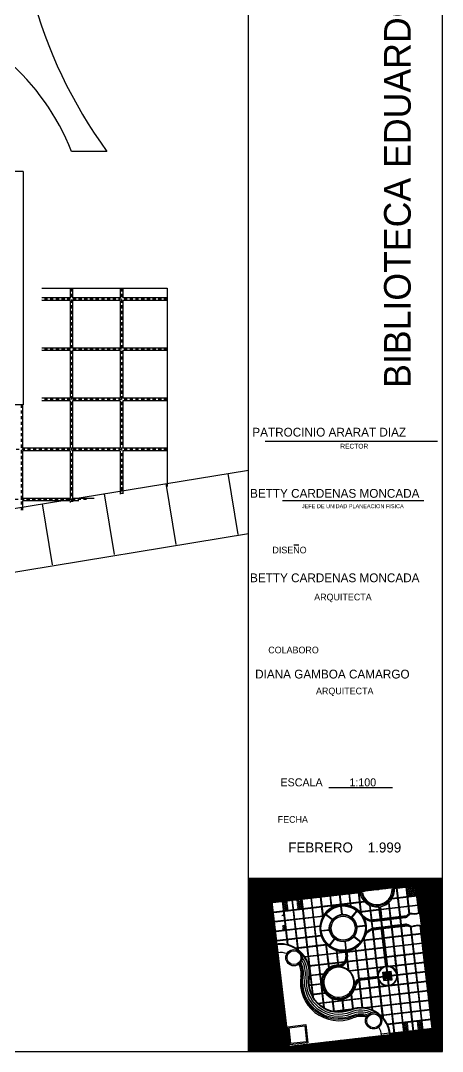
# Model space of a CAD drawing. Extents: x 223.6 to 320.1, y 119.4 to 181.7.
# Drawn here: x 303.28 to 320.12, y 119.35 to 160.48 of the extents above; entities that cross this region are included whole.
import ezdxf

# ---------------------------------------------------------------- set-up
doc = ezdxf.new("R2010")
doc.units = 0
doc.linetypes.add('DASHDOT', pattern=[25.4, 12.7, -6.35, 0, -6.35])
doc.linetypes.add('HIDDEN', pattern=[9.525, 6.35, -3.175])
doc.layers.get('0').update_dxf_attribs({"linetype": 'CONTINUOUS'})
doc.layers.get('DEFPOINTS').update_dxf_attribs({"linetype": 'CONTINUOUS'})
for name, color, linetype in [('EJES1', 2, 'DASHDOT'), ('EXTERIORES', 82, 'CONTINUOUS'), ('LETRA', 21, 'CONTINUOUS'), ('MUROS', 5, 'CONTINUOUS'), ('PISO', 1, 'CONTINUOUS'), ('PROYECCIONES', 253, 'HIDDEN'), ('ROTULO', 12, 'CONTINUOUS'), ('TEXTOS', 2, 'CONTINUOUS')]:
    doc.layers.add(name, color=color, linetype=linetype)
doc.styles.add('STYLE1', font='hand1.shx')

# ---------------------------------------------------------------- blocks, each defined once
blk = doc.blocks.new('LOGOUFPS')
for p, q in [((0, 0), (0, 1.7)), ((0, 0), (1.7, 0)), ((0.15, 0.75), (0.15, 0.15)), ((0.75, 0.75), (0.15, 0.75)), ((0.15, 0.15), (0.3, 0.15)), ((0.3, 0.6), (0.6, 0.6)), ((0.3, 0.46), (0.3, 0.6)), ((0.6, 0.46), (0.3, 0.46)), ((0.3, 0.15), (0.3, 0.31)), ((0.3, 0.31), (0.75, 0.31)), ((0.35, 0.26), (0.8, 0.26)), ((0.35, 0.1), (0.35, 0.26)), ((0.6, 0.46), (0.6, 0.6)), ((0.75, 0.31), (0.75, 0.75)), ((1.35, 0.33), (0.9, 0.33)), ((0.95, 0.75), (0.95, 0.4)), ((1.55, 0.75), (0.95, 0.75)), ((0.95, 0.28), (0.95, 0.15)), ((1.4, 0.28), (0.95, 0.28)), ((0.95, 0.15), (1.55, 0.15)), ((1.1, 0.5), (1.1, 0.62)), ((1.1, 0.62), (1.55, 0.62)), ((1.15, 0.55), (1.15, 0.57)), ((1.15, 0.57), (1.6, 0.57)), ((1.55, 0.62), (1.55, 0.75)), ((1.7, 0), (1.7, 1.7))]:
    blk.add_line(p, q)
for points in [[(0, 1.7), (1.7, 1.7)], [(0.8, 0.26), (0.8, 0.8), (0.1, 0.8), (0.1, 0.1), (0.35, 0.1)], [(1.6, 0.57), (1.6, 0.8), (0.9, 0.8), (0.9, 0.35)], [(0.9, 0.33), (0.9, 0.1), (1.6, 0.1), (1.6, 0.55)], [(0.9, 0.35), (1.35, 0.35)], [(0.95, 0.4), (1.4, 0.4)], [(1.1, 0.5), (1.55, 0.5)], [(1.15, 0.55), (1.6, 0.55)], [(1.35, 0.35), (1.35, 0.33)], [(1.4, 0.4), (1.4, 0.28)], [(1.55, 0.5), (1.55, 0.15)]]:
    blk.add_lwpolyline(points)
for points in [[(0.35, 1.6), (0.1, 1.6), (0.1, 0.9), (0.8, 0.9), (0.8, 1.6), (0.55, 1.6), (0.55, 1.15), (0.35, 1.15)], [(0.3, 1.55), (0.15, 1.55), (0.15, 0.95), (0.75, 0.95), (0.75, 1.55), (0.6, 1.55), (0.6, 1.1), (0.3, 1.1)], [(1.15, 1.06), (1.6, 1.06), (1.6, 1.31), (1.15, 1.31), (1.15, 1.35), (1.6, 1.35), (1.6, 1.6), (0.9, 1.6), (0.9, 0.9), (1.15, 0.9)], [(1.1, 1.11), (1.55, 1.11), (1.55, 1.26), (1.1, 1.26), (1.1, 1.4), (1.55, 1.4), (1.55, 1.55), (0.95, 1.55), (0.95, 0.95), (1.1, 0.95)]]:
    blk.add_lwpolyline(points, close=True)
blk = doc.blocks.new('CUADRADO')
at = {"layer": 'EXTERIORES', "ltscale": 0.02}
for p, q in [((0, 1.9), (0, 0)), ((1.9, 1.9), (0, 1.9)), ((1.9, 1.9), (1.9, 0)), ((1.9, 0), (0, 0))]:
    blk.add_line(p, q, dxfattribs=at)
blk = doc.blocks.new('A$C3D474BFC')
at = {"layer": 'ROTULO', "linetype": 'CONTINUOUS', "ltscale": 0.5}
h = blk.add_hatch(dxfattribs=at)
h.set_pattern_fill('NET,_O', color=6, scale=0.266057)
h.set_pattern_definition([(0, (100.55017, 73.071182), (0, 0.03325714), []), (90, (100.55017, 73.071182), (-0.03325714, 2e-18), [])])
h.paths.add_polyline_path([(88.76, 0), (96.5, 0), (96.5, 6.902), (88.76, 6.902)])
h.paths.add_polyline_path([(89.699, 5.972), (95.463, 6.64), (95.592, 5.527), (95.65, 5.03), (96.131, 0.876), (90.368, 0.208)], flags=16)
h.paths.add_polyline_path([(90.326, 0.984), (91.049, 1.068), (91.133, 0.345), (90.41, 0.261)], flags=0)
h.paths.add_polyline_path([(90.379, 0.942), (91.007, 1.015), (91.08, 0.387), (90.452, 0.314)], flags=0)
h.paths.add_polyline_path([(95.848, 4.505, 0.064699), (95.855, 4.448)], flags=16)
h.paths.add_polyline_path([(90.299, 3.739, -1), (90.854, 3.739, -1)], flags=0)
h.paths.add_polyline_path([(92.621, 3.989), (92.616, 4.036, -0.339976), (91.706, 4.618), (91.657, 4.612, 0.343754)], flags=0)
h.paths.add_polyline_path([(91.111, 4.164), (90.708, 4.118), (90.661, 4.521), (90.281, 4.477), (90.149, 5.615), (93.185, 5.967), (93.232, 5.564), (93.635, 5.611), (93.677, 5.255), (93.653, 5.252), (93.611, 5.608), (93.232, 5.564), (93.188, 5.943), (91.694, 5.77), (91.738, 5.391), (91.358, 5.347), (91.488, 4.232), (91.867, 4.276), (91.911, 3.897), (92.291, 3.941), (92.335, 3.561), (92.598, 3.592, -0.249793), (92.347, 3.451, 0.257507), (91.769, 3.111, 0.9058), (92.882, 2.292, 0.132861), (93.046, 2.615, -0.323265), (93.31, 2.857), (93.924, 2.928, 1.816956), (94.401, 3.392), (94.634, 3.419), (94.456, 4.961), (94.859, 5.008), (94.906, 4.604), (95.285, 4.648), (95.722, 0.877), (94.56, 0.742), (94.475, 1.478), (94.119, 1.436), (94.072, 1.84), (93.29, 1.749), (93.248, 2.105), (92.893, 2.063), (92.934, 1.708), (92.555, 1.664), (92.557, 1.64), (92.154, 1.593), (92.11, 1.973), (91.731, 1.929), (91.687, 2.308), (91.331, 2.267)], flags=0)
h.paths.add_polyline_path([(93.269, 2.131), (93.226, 2.511), (93.581, 2.552), (93.584, 2.528), (94.722, 2.66), (94.72, 2.684), (94.743, 2.687), (94.482, 4.94), (94.838, 4.981), (94.923, 4.246), (95.303, 4.29), (95.657, 1.23), (94.543, 1.101), (94.408, 2.263)], flags=0)
h.paths.add_polyline_path([(91.934, 3.491), (91.89, 3.87), (92.27, 3.914), (92.314, 3.535)], flags=0)
h.paths.add_polyline_path([(92.348, 3.427, -611.785328), (92.35, 3.427, -1243.150599)], flags=0)
h.paths.add_polyline_path([(92.349, 3.403, -645.222307), (92.351, 3.403, -1178.727492)], flags=0)
h.paths.add_polyline_path([(94.123, 3.156), (94.456, 3.195), (94.496, 2.862), (94.162, 2.823)], flags=0)
h.paths.add_polyline_path([(92.351, 3.379, -0.471773), (92.98, 2.652, -0.238912), (93.157, 2.891), (93.072, 3.623), (92.672, 3.576, -0.267141)], flags=0)
h.paths.add_polyline_path([(92.801, 2.345, 1.020204), (92.832, 2.381), (92.832, 2.381), (92.832, 2.381, 0.980196), (92.801, 2.345), (92.801, 2.345)], flags=0)
h.paths.add_polyline_path([(90.643, 4.879), (90.264, 4.835), (90.217, 5.239), (90.597, 5.283)], flags=0)
h.paths.add_polyline_path([(89.903, 4.842), (89.896, 4.901), (89.955, 4.908), (89.962, 4.848)], flags=0)
h.paths.add_polyline_path([(89.986, 4.851), (89.979, 4.91), (90.038, 4.917), (90.045, 4.858)], flags=0)
h.paths.add_polyline_path([(90.069, 4.861), (90.062, 4.92), (90.121, 4.927), (90.128, 4.868)], flags=0)
h.paths.add_polyline_path([(90.152, 4.87), (90.145, 4.93), (90.204, 4.936), (90.211, 4.877)], flags=0)
h.paths.add_polyline_path([(89.893, 4.925), (89.886, 4.984), (89.945, 4.991), (89.952, 4.931)], flags=0)
h.paths.add_polyline_path([(89.976, 4.934), (89.969, 4.993), (90.028, 5), (90.035, 4.941)], flags=0)
h.paths.add_polyline_path([(90.059, 4.944), (90.052, 5.003), (90.111, 5.01), (90.118, 4.951)], flags=0)
h.paths.add_polyline_path([(90.142, 4.953), (90.135, 5.013), (90.194, 5.019), (90.201, 4.96)], flags=0)
h.paths.add_polyline_path([(91.988, 4.919, -1), (93.09, 4.919, -1)], flags=0)
h.paths.add_polyline_path([(89.839, 5.387), (89.833, 5.446), (89.892, 5.453), (89.899, 5.394)], flags=0)
h.paths.add_polyline_path([(89.922, 5.397), (89.916, 5.456), (89.975, 5.463), (89.982, 5.404)], flags=0)
h.paths.add_polyline_path([(90.005, 5.406), (89.999, 5.465), (90.058, 5.472), (90.065, 5.413)], flags=0)
h.paths.add_polyline_path([(90.088, 5.416), (90.082, 5.475), (90.141, 5.482), (90.148, 5.423)], flags=0)
h.paths.add_polyline_path([(93.14, 3.246), (93.05, 4.029), (93.405, 4.07), (93.361, 4.449), (93.741, 4.493), (93.699, 4.849), (93.723, 4.852), (93.899, 3.334), (94.132, 3.361, 0.314925), (93.918, 2.963), (93.914, 2.999), (93.534, 2.955), (93.496, 3.287)], flags=0)
h.paths.add_polyline_path([(89.83, 5.47), (89.823, 5.529), (89.882, 5.536), (89.889, 5.477)], flags=0)
h.paths.add_polyline_path([(89.913, 5.48), (89.906, 5.539), (89.965, 5.546), (89.972, 5.487)], flags=0)
h.paths.add_polyline_path([(89.996, 5.489), (89.989, 5.548), (90.048, 5.555), (90.055, 5.496)], flags=0)
h.paths.add_polyline_path([(90.079, 5.499), (90.072, 5.558), (90.131, 5.565), (90.138, 5.506)], flags=0)
h.paths.add_polyline_path([(92.012, 4.919, -1), (93.066, 4.919, -1)], flags=0)
h.paths.add_polyline_path([(90.194, 5.645), (90.187, 5.704), (90.247, 5.711), (90.253, 5.652)], flags=0)
h.paths.add_polyline_path([(92.06, 4.919, -1), (93.018, 4.919, -1)], flags=0)
h.paths.add_polyline_path([(90.277, 5.654), (90.27, 5.713), (90.33, 5.72), (90.336, 5.661)], flags=0)
h.paths.add_polyline_path([(90.185, 5.728), (90.178, 5.787), (90.237, 5.794), (90.244, 5.734)], flags=0)
h.paths.add_polyline_path([(90.268, 5.737), (90.261, 5.796), (90.32, 5.803), (90.327, 5.744)], flags=0)
h.paths.add_polyline_path([(90.175, 5.811), (90.168, 5.87), (90.227, 5.877), (90.234, 5.817)], flags=0)
h.paths.add_polyline_path([(90.258, 5.82), (90.251, 5.879), (90.31, 5.886), (90.317, 5.827)], flags=0)
h.paths.add_polyline_path([(90.74, 5.708), (90.733, 5.767), (90.792, 5.774), (90.799, 5.715)], flags=0)
h.paths.add_polyline_path([(90.823, 5.718), (90.816, 5.777), (90.875, 5.784), (90.882, 5.724)], flags=0)
h.paths.add_polyline_path([(90.165, 5.894), (90.159, 5.953), (90.218, 5.96), (90.225, 5.9)], flags=0)
h.paths.add_polyline_path([(90.248, 5.903), (90.241, 5.962), (90.301, 5.969), (90.308, 5.91)], flags=0)
h.paths.add_polyline_path([(90.73, 5.791), (90.723, 5.85), (90.782, 5.857), (90.789, 5.798)], flags=0)
h.paths.add_polyline_path([(90.813, 5.8), (90.806, 5.86), (90.865, 5.867), (90.872, 5.807)], flags=0)
h.paths.add_polyline_path([(94.035, 1.22, -1), (93.479, 1.22, -1)], flags=0)
h.paths.add_polyline_path([(90.72, 5.874), (90.714, 5.933), (90.773, 5.94), (90.78, 5.881)], flags=0)
h.paths.add_polyline_path([(90.803, 5.884), (90.797, 5.943), (90.856, 5.95), (90.863, 5.89)], flags=0)
h.paths.add_polyline_path([(94.162, 2.823), (94.123, 3.156), (94.456, 3.195), (94.496, 2.862)], flags=0)
h.paths.add_polyline_path([(94.18, 2.845), (94.164, 2.982), (94.145, 3.138), (94.194, 3.144), (94.282, 3.155), (94.439, 3.173), (94.452, 3.067), (94.463, 2.972), (94.474, 2.879), (94.278, 2.856), (94.277, 2.866), (94.228, 2.86), (94.229, 2.85)], flags=0)
h.paths.add_polyline_path([(93.458, 4.753, 0.149637), (93.393, 5.296, 0.115122), (93.66, 5.186), (93.692, 4.913, 0.121876)], flags=0)
h.paths.add_polyline_path([(93.715, 4.921), (93.685, 5.183, 0.041174), (93.789, 5.178), (94.042, 5.209), (94.07, 4.971), (93.756, 4.933, 0.018196)], flags=0)
h.paths.add_polyline_path([(94.094, 4.974), (94.066, 5.212), (94.422, 5.255), (94.449, 5.017)], flags=0)
h.paths.add_polyline_path([(94.949, 1.124), (95.008, 1.131), (95.015, 1.072), (94.956, 1.065)], flags=0)
h.paths.add_polyline_path([(94.958, 1.041), (95.018, 1.048), (95.024, 0.989), (94.965, 0.982)], flags=0)
h.paths.add_polyline_path([(94.968, 0.958), (95.027, 0.965), (95.034, 0.906), (94.975, 0.899)], flags=0)
h.paths.add_polyline_path([(94.978, 0.875), (95.037, 0.882), (95.044, 0.823), (94.984, 0.816)], flags=0)
h.paths.add_polyline_path([(95.032, 1.133), (95.091, 1.14), (95.098, 1.081), (95.039, 1.074)], flags=0)
h.paths.add_polyline_path([(94.036, 5.681), (94.747, 5.764), (94.661, 6.511), (95.431, 6.6), (95.555, 5.533, -0.183082), (95.291, 5.498, 0.230873), (95.075, 5.418, -0.206953), (94.985, 5.371), (94.084, 5.262)], flags=0)
h.paths.add_polyline_path([(95.041, 1.05), (95.101, 1.057), (95.107, 0.998), (95.048, 0.991)], flags=0)
h.paths.add_polyline_path([(94.815, 5.387), (94.684, 6.514), (95.431, 6.6), (95.477, 6.209), (94.73, 6.122), (94.818, 5.363), (94.414, 5.316), (94.412, 5.34)], flags=0)
h.paths.add_polyline_path([(95.051, 0.967), (95.11, 0.974), (95.117, 0.915), (95.058, 0.908)], flags=0)
h.paths.add_polyline_path([(95.061, 0.884), (95.12, 0.891), (95.127, 0.832), (95.067, 0.825)], flags=0)
h.paths.add_polyline_path([(94.473, 5.02), (94.445, 5.258), (94.801, 5.3), (94.828, 5.063)], flags=0)
h.paths.add_polyline_path([(95.494, 1.187), (95.553, 1.194), (95.56, 1.135), (95.501, 1.128)], flags=0)
h.paths.add_polyline_path([(95.504, 1.104), (95.563, 1.111), (95.57, 1.052), (95.511, 1.045)], flags=0)
h.paths.add_polyline_path([(95.513, 1.021), (95.573, 1.028), (95.58, 0.969), (95.52, 0.962)], flags=0)
h.paths.add_polyline_path([(95.523, 0.938), (95.582, 0.945), (95.589, 0.886), (95.53, 0.879)], flags=0)
h.paths.add_polyline_path([(95.577, 1.197), (95.636, 1.204), (95.643, 1.144), (95.584, 1.137)], flags=0)
h.paths.add_polyline_path([(95.587, 1.114), (95.646, 1.121), (95.653, 1.061), (95.594, 1.055)], flags=0)
h.paths.add_polyline_path([(95.168, 5.043, 100.754073), (95.161, 5.047, -0.006114)], flags=0)
h.paths.add_polyline_path([(95.596, 1.031), (95.656, 1.038), (95.662, 0.978), (95.603, 0.972)], flags=0)
h.paths.add_polyline_path([(95.606, 0.948), (95.665, 0.955), (95.672, 0.895), (95.613, 0.889)], flags=0)
h.paths.add_polyline_path([(95.083, 6.187), (95.041, 6.543), (95.065, 6.546), (95.106, 6.19)], flags=0)
h.paths.add_polyline_path([(95.128, 6.217), (95.121, 6.276), (95.18, 6.283), (95.187, 6.223)], flags=0)
h.paths.add_polyline_path([(95.118, 6.3), (95.111, 6.359), (95.17, 6.366), (95.177, 6.306)], flags=0)
h.paths.add_polyline_path([(95.211, 6.226), (95.204, 6.285), (95.263, 6.292), (95.27, 6.233)], flags=0)
h.paths.add_polyline_path([(95.108, 6.383), (95.102, 6.442), (95.161, 6.449), (95.168, 6.389)], flags=0)
h.paths.add_polyline_path([(95.201, 6.309), (95.194, 6.368), (95.253, 6.375), (95.26, 6.316)], flags=0)
h.paths.add_polyline_path([(95.099, 6.466), (95.092, 6.525), (95.151, 6.532), (95.158, 6.472)], flags=0)
h.paths.add_polyline_path([(95.294, 6.236), (95.287, 6.295), (95.346, 6.302), (95.353, 6.243)], flags=0)
h.paths.add_polyline_path([(95.191, 6.392), (95.184, 6.451), (95.244, 6.458), (95.251, 6.399)], flags=0)
h.paths.add_polyline_path([(95.284, 6.319), (95.277, 6.378), (95.336, 6.385), (95.343, 6.326)], flags=0)
h.paths.add_polyline_path([(95.182, 6.475), (95.175, 6.534), (95.234, 6.541), (95.241, 6.482)], flags=0)
h.paths.add_polyline_path([(95.377, 6.245), (95.37, 6.305), (95.429, 6.312), (95.436, 6.252)], flags=0)
h.paths.add_polyline_path([(95.274, 6.402), (95.267, 6.461), (95.327, 6.468), (95.334, 6.409)], flags=0)
h.paths.add_polyline_path([(95.367, 6.328), (95.36, 6.388), (95.419, 6.394), (95.426, 6.335)], flags=0)
h.paths.add_polyline_path([(95.265, 6.485), (95.258, 6.544), (95.317, 6.551), (95.324, 6.492)], flags=0)
h.paths.add_polyline_path([(95.357, 6.411), (95.35, 6.471), (95.41, 6.477), (95.416, 6.418)], flags=0)
h.paths.add_polyline_path([(95.348, 6.494), (95.341, 6.554), (95.4, 6.56), (95.407, 6.501)], flags=0)
at = {"layer": 'DEFPOINTS', "color": 0, "linetype": 'BYBLOCK'}
for p in [(79.763, 35.107), (79.763, 25.807), (79.763, 25.807)]:
    blk.add_point(p, dxfattribs=at)
at = {"layer": 'EJES1', "color": 15, "linetype": 'CONTINUOUS'}
for p, q in [((93.21, 6.343), (89.727, 5.939)), ((91.635, 6.172), (91.727, 5.38)), ((92.015, 6.216), (92.071, 5.727)), ((92.015, 6.216), (92.071, 5.727)), ((92.394, 6.26), (92.442, 5.848)), ((92.774, 6.304), (92.831, 5.806)), ((93.153, 6.348), (93.248, 5.526)), ((93.153, 6.348), (93.248, 5.526)), ((94.494, 6.107), (95.487, 6.222)), ((94.671, 6.524), (94.81, 5.326)), ((95.051, 6.568), (95.176, 5.484)), ((89.771, 5.559), (93.392, 5.979)), ((90.117, 5.996), (90.319, 4.259)), ((90.497, 6.04), (90.725, 4.069)), ((90.876, 6.084), (91.327, 2.193)), ((91.256, 6.128), (91.765, 1.739)), ((93.598, 5.831), (93.667, 5.234)), ((94.037, 5.669), (95.531, 5.843)), ((94.354, 5.938), (94.431, 5.28)), ((94.354, 5.938), (94.431, 5.28)), ((89.815, 5.18), (91.741, 5.403)), ((93.206, 5.573), (93.966, 5.661)), ((94.081, 5.29), (95.061, 5.403)), ((89.859, 4.8), (91.609, 5.003)), ((93.64, 5.239), (94.01, 5.282)), ((94.125, 4.91), (95.1, 5.023)), ((94.464, 4.994), (94.487, 4.795)), ((94.464, 4.994), (94.678, 3.149)), ((94.843, 5.04), (95.334, 0.808)), ((95.236, 4.972), (95.713, 0.852)), ((89.903, 4.421), (91.653, 4.624)), ((93.686, 4.86), (94.054, 4.902)), ((93.709, 4.869), (93.919, 3.061)), ((94.169, 4.531), (95.663, 4.704)), ((90.645, 4.122), (91.873, 4.265)), ((91.854, 4.284), (91.965, 3.324)), ((92.695, 3.975), (94.142, 4.143)), ((93.027, 4.122), (93.169, 2.897)), ((93.338, 4.434), (94.098, 4.523)), ((93.369, 4.49), (93.546, 2.956)), ((94.213, 4.151), (95.707, 4.325)), ((91.006, 3.78), (92.624, 3.967)), ((92.269, 4.025), (92.335, 3.45)), ((92.679, 3.589), (94.186, 3.764)), ((94.257, 3.772), (95.751, 3.945)), ((91.173, 3.414), (92.589, 3.579)), ((92.698, 3.636), (92.739, 3.285)), ((92.817, 3.22), (94.17, 3.377)), ((94.361, 3.399), (95.795, 3.566)), ((91.209, 3.034), (91.762, 3.098)), ((93.555, 2.885), (93.697, 1.655)), ((93.942, 2.966), (94.677, 3.051)), ((94.7, 2.957), (94.954, 0.764)), ((94.701, 3.054), (95.839, 3.186)), ((91.189, 2.647), (91.674, 2.703)), ((93, 2.472), (94.258, 2.618)), ((93.179, 2.809), (93.302, 1.744)), ((93.941, 2.869), (94.116, 1.363)), ((94.449, 2.64), (95.883, 2.807)), ((91.287, 2.274), (91.814, 2.335)), ((91.533, 1.918), (95.927, 2.427)), ((92.106, 2.113), (92.166, 1.592)), ((92.495, 2.074), (92.551, 1.589)), ((92.857, 2.266), (92.923, 1.7)), ((92.118, 1.601), (92.894, 1.691)), ((93.333, 1.742), (95.971, 2.048)), ((94.039, 1.439), (96.015, 1.668)), ((94.305, 1.085), (96.059, 1.289))]:
    blk.add_line(p, q, dxfattribs=at)
at = {"layer": 'EXTERIORES'}
for p, q in [((81.698, 35.917), (83.113, 35.917)), ((85.513, 30.457), (85.513, 22.543)), ((51.699, 17.129), (88.76, 23.197)), ((51.699, 14.596), (88.76, 20.664))]:
    blk.add_line(p, q, dxfattribs=at)
at = {"layer": 'EXTERIORES', "ltscale": 0.02}
for p, q in [((80.513, 30.457), (85.513, 30.457)), ((81.643, 30.457), (81.643, 30.067)), ((81.743, 30.457), (81.743, 30.067)), ((83.643, 30.457), (83.643, 30.067)), ((83.743, 30.457), (83.743, 30.067)), ((81.643, 30.067), (80.513, 30.067)), ((83.643, 30.067), (81.743, 30.067)), ((85.513, 30.067), (83.743, 30.067)), ((81.643, 29.967), (80.513, 29.967)), ((81.643, 29.967), (81.643, 28.067)), ((83.743, 29.967), (83.743, 28.067)), ((85.513, 29.967), (83.743, 29.967)), ((81.643, 28.067), (80.513, 28.067)), ((85.513, 28.067), (83.743, 28.067)), ((81.643, 27.967), (80.513, 27.967)), ((81.643, 27.967), (81.643, 26.067)), ((83.743, 27.967), (83.743, 26.067)), ((85.513, 27.967), (83.743, 27.967)), ((81.643, 26.067), (80.513, 26.067)), ((81.643, 25.967), (80.513, 25.967)), ((81.643, 25.967), (81.643, 24.067)), ((85.513, 26.067), (83.743, 26.067)), ((83.743, 25.967), (83.743, 24.067)), ((85.513, 25.967), (83.743, 25.967)), ((79.743, 25.807), (79.743, 24.067)), ((81.643, 24.067), (79.743, 24.067)), ((81.743, 23.967), (81.743, 22.067)), ((83.643, 23.967), (81.743, 23.967)), ((83.643, 23.967), (83.643, 22.237)), ((85.513, 24.067), (83.743, 24.067)), ((83.743, 23.967), (83.743, 22.253)), ((85.513, 23.967), (83.743, 23.967)), ((88.347, 20.63), (87.948, 23.064)), ((85.879, 20.226), (85.481, 22.66)), ((83.412, 19.822), (83.014, 22.256)), ((79.743, 21.967), (79.743, 21.598)), ((81.643, 21.967), (79.743, 21.967)), ((80.945, 19.418), (80.546, 21.852)), ((81.643, 21.967), (81.643, 21.909)), ((82.605, 22.067), (81.743, 22.067)), ((81.743, 21.967), (81.743, 21.925)), ((81.994, 21.967), (81.743, 21.967))]:
    blk.add_line(p, q, dxfattribs=at)
at = {"layer": 'EXTERIORES'}
blk.add_arc((98.373, 47.067), 18.9, 173.623, 216.1562, dxfattribs=at)
at = {"layer": 'EXTERIORES', "ltscale": 0.02}
blk.add_arc((72.901, 32.431), 9.462, 21.6156, 76.1402, dxfattribs=at)
at = {"layer": 'LETRA', "color": 4}
for p, q in [((89.699, 5.972), (95.463, 6.64)), ((95.442, 6.614), (94.587, 6.514)), ((95.443, 6.602), (94.588, 6.503)), ((94.588, 6.502), (95.443, 6.602)), ((95.43, 6.612), (95.558, 5.507)), ((95.43, 6.612), (95.558, 5.507)), ((95.57, 5.513), (95.442, 6.614)), ((95.592, 5.527), (95.463, 6.64)), ((93.208, 6.355), (89.726, 5.951)), ((89.699, 5.972), (90.368, 0.208)), ((95.612, 5.04), (96.093, 0.896)), ((96.105, 0.897), (95.625, 5.037)), ((96.131, 0.876), (95.65, 5.03)), ((89.726, 2.367), (89.921, 0.682)), ((89.738, 2.368), (89.933, 0.683)), ((90.368, 0.208), (96.131, 0.876)), ((94.394, 0.699), (96.105, 0.897)), ((94.416, 0.714), (96.103, 0.909)), ((89.945, 0.684), (89.983, 0.36)), ((94.391, 0.723), (94.067, 0.685)), ((89.959, 0.358), (89.959, 0.357))]:
    blk.add_line(p, q, dxfattribs=at)
for points in [[(95.637, 6.257), (95.693, 5.799, -0.163464), (95.634, 5.557, -0.235138), (95.287, 5.474, 0.228191), (95.093, 5.402, -0.182495), (95, 5.349), (93.787, 5.202, -0.221713), (93.311, 5.401)], [(93.404, 4.635, -0.20744), (93.761, 4.91), (95.028, 5.062, -0.001964), (95.048, 5.062, -0.096871), (95.156, 5.023, 0.261477), (95.374, 5.022, -0.192436), (95.678, 5.02, -0.043524), (95.703, 5.004, -0.163585), (95.814, 4.791), (95.855, 4.448, 0.340393), (96.068, 4.281)]]:
    blk.add_lwpolyline(points, format="xyb", dxfattribs=at)
at = {"layer": 'LETRA', "color": 6, "ltscale": 0.5}
blk.add_lwpolyline([(95.592, 5.527), (95.65, 5.03)], dxfattribs=at)
at = {"layer": 'LETRA', "color": 4, "ltscale": 0.5}
for points in [[(93.492, 1.408, 0.167921), (92.919, 1.38, -0.580809), (90.9, 2.981)], [(93.525, 1.448, 0.173762), (92.902, 1.424, -0.580809), (90.947, 2.974)], [(93.599, 1.504, 0.187438), (92.873, 1.495, -0.580809), (91.023, 2.962)], [(93.707, 1.541, 0.208733), (92.844, 1.567, -0.580809), (91.098, 2.95)], [(93.945, 1.486, 0.263728), (92.816, 1.638, -0.580809), (91.174, 2.939)], [(94.397, 0.675, 0.209705), (93.945, 1.486, 0.19353)]]:
    blk.add_lwpolyline(points, format="xyb", dxfattribs=at)
at = {"layer": 'LETRA', "color": 4}
for points in [[(90.41, 0.261), (90.326, 0.984), (91.049, 1.068), (91.133, 0.345)], [(90.452, 0.314), (90.379, 0.942), (91.007, 1.015), (91.08, 0.387)]]:
    blk.add_lwpolyline(points, close=True, dxfattribs=at)
at = {"layer": 'LETRA', "color": 4, "ltscale": 0.5}
for centre, radius in [((92.539, 4.919), 0.527), ((92.539, 4.919), 0.479), ((90.577, 3.739), 0.326), ((90.577, 3.739), 0.278), ((93.757, 1.22), 0.326), ((93.757, 1.22), 0.278)]:
    blk.add_circle(centre, radius, dxfattribs=at)
for centre, radius, start, end in [((93.895, 6.458), 0.694, 186.6131, 6.6131), ((93.895, 6.458), 0.647, 186.6131, 6.6131), ((93.895, 6.458), 0.599, 191.1985, 2.0277), ((92.539, 4.919), 0.91, 32.0351, 275.0088), ((92.539, 4.919), 0.91, 279.5336, 341.8462), ((90.031, 3.114), 1.157, 50.4271, 96.6131), ((90.031, 3.114), 0.831, 71.4946, 96.6131), ((90.031, 3.114), 1.157, 351.3039, 50.4271), ((90.031, 3.114), 1.08, 351.3039, 36.2319), ((90.031, 3.114), 0.831, 351.3039, 26.2794), ((90.031, 3.114), 0.879, 351.3039, 27.1629), ((90.031, 3.114), 0.927, 351.3039, 28.4693), ((90.031, 3.114), 1.004, 351.3039, 31.5153), ((92.366, 2.757), 1.532, 171.3039, 291.8975), ((93.247, 0.566), 0.829, 74.6462, 111.8975), ((93.247, 0.566), 0.829, 4.9607, 29.3554)]:
    blk.add_arc(centre, radius, start, end, dxfattribs=at)
at = {"layer": 'LETRA', "color": 7}
for radius, start, end in [(0.623, 318.8592, 138.8592), (0.599, 321.1512, 136.5672)]:
    blk.add_arc((92.366, 2.757), radius, start, end, dxfattribs=at)
at = {"layer": 'LETRA', "color": 4}
blk.add_arc((92.366, 2.757), 0.599, 141.1512, 316.5672, dxfattribs=at)
at = {"layer": 'LETRA', "color": 7, "ltscale": 0.5}
for centre, start, end in [((91.915, 3.15), 138.8592, 47.7132), ((92.817, 2.363), 50.0052, 318.8592)]:
    blk.add_arc(centre, 0.0239, start, end, dxfattribs=at)
at = {"layer": 'MUROS'}
for p, q in [((79.763, 35.107), (67.553, 35.107)), ((79.763, 35.107), (79.763, 25.807)), ((79.763, 25.807), (67.763, 25.807))]:
    blk.add_line(p, q, dxfattribs=at)
at = {"layer": 'PISO', "color": 32}
for p, q in [((95.445, 6.59), (94.588, 6.491)), ((93.212, 6.331), (89.729, 5.927)), ((91.623, 6.171), (91.717, 5.362)), ((91.647, 6.174), (91.737, 5.397)), ((92.003, 6.215), (92.06, 5.72)), ((92.027, 6.218), (92.083, 5.734)), ((92.382, 6.259), (92.43, 5.846)), ((92.406, 6.262), (92.454, 5.849)), ((92.762, 6.303), (92.819, 5.81)), ((92.786, 6.306), (92.844, 5.802)), ((93.141, 6.347), (93.235, 5.542)), ((93.165, 6.35), (93.262, 5.51)), ((94.486, 6.094), (95.489, 6.21)), ((94.501, 6.12), (95.486, 6.234)), ((89.77, 5.571), (93.382, 5.99)), ((89.773, 5.547), (93.403, 5.968)), ((90.485, 6.039), (90.712, 4.078)), ((90.509, 6.042), (90.738, 4.059)), ((90.864, 6.083), (91.312, 2.222)), ((90.888, 6.086), (91.343, 2.166)), ((91.244, 6.127), (91.752, 1.747)), ((91.268, 6.13), (91.777, 1.732)), ((93.585, 5.837), (93.655, 5.236)), ((93.61, 5.825), (93.679, 5.232))]:
    blk.add_line(p, q, dxfattribs=at)
at = {"layer": 'PISO'}
for p, q in [((95.418, 6.611), (95.544, 5.527)), ((94.659, 6.523), (94.798, 5.324)), ((94.683, 6.526), (94.822, 5.327)), ((95.039, 6.567), (95.165, 5.479)), ((95.062, 6.57), (95.188, 5.488)), ((95.092, 6.525), (95.151, 6.532)), ((95.099, 6.466), (95.092, 6.525)), ((95.099, 6.466), (95.158, 6.472)), ((95.102, 6.442), (95.161, 6.449)), ((95.108, 6.383), (95.102, 6.442)), ((95.108, 6.383), (95.168, 6.389)), ((95.111, 6.359), (95.17, 6.366)), ((95.118, 6.3), (95.111, 6.359)), ((95.118, 6.3), (95.177, 6.306)), ((95.121, 6.276), (95.18, 6.283)), ((95.128, 6.217), (95.121, 6.276)), ((95.128, 6.217), (95.187, 6.223)), ((95.158, 6.472), (95.151, 6.532)), ((95.168, 6.389), (95.161, 6.449)), ((95.177, 6.306), (95.17, 6.366)), ((95.175, 6.534), (95.234, 6.541)), ((95.182, 6.475), (95.175, 6.534)), ((95.187, 6.223), (95.18, 6.283)), ((95.182, 6.475), (95.241, 6.482)), ((95.184, 6.451), (95.244, 6.458)), ((95.191, 6.392), (95.184, 6.451)), ((95.191, 6.392), (95.251, 6.399)), ((95.194, 6.368), (95.253, 6.375)), ((95.201, 6.309), (95.194, 6.368)), ((95.201, 6.309), (95.26, 6.316)), ((95.204, 6.285), (95.263, 6.292)), ((95.211, 6.226), (95.204, 6.285)), ((95.211, 6.226), (95.27, 6.233)), ((95.241, 6.482), (95.234, 6.541)), ((95.251, 6.399), (95.244, 6.458)), ((95.26, 6.316), (95.253, 6.375)), ((95.317, 6.551), (95.258, 6.544)), ((95.265, 6.485), (95.258, 6.544)), ((95.27, 6.233), (95.263, 6.292)), ((95.324, 6.492), (95.265, 6.485)), ((95.327, 6.468), (95.267, 6.461)), ((95.274, 6.402), (95.267, 6.461)), ((95.334, 6.409), (95.274, 6.402)), ((95.336, 6.385), (95.277, 6.378)), ((95.284, 6.319), (95.277, 6.378)), ((95.343, 6.326), (95.284, 6.319)), ((95.346, 6.302), (95.287, 6.295)), ((95.294, 6.236), (95.287, 6.295)), ((95.353, 6.243), (95.294, 6.236)), ((95.324, 6.492), (95.317, 6.551)), ((95.334, 6.409), (95.327, 6.468)), ((95.343, 6.326), (95.336, 6.385)), ((95.4, 6.56), (95.341, 6.554)), ((95.348, 6.494), (95.341, 6.554)), ((95.353, 6.243), (95.346, 6.302)), ((95.407, 6.501), (95.348, 6.494)), ((95.41, 6.477), (95.35, 6.471)), ((95.357, 6.411), (95.35, 6.471)), ((95.416, 6.418), (95.357, 6.411)), ((95.419, 6.394), (95.36, 6.388)), ((95.367, 6.328), (95.36, 6.388)), ((95.426, 6.335), (95.367, 6.328)), ((95.429, 6.312), (95.37, 6.305)), ((95.377, 6.245), (95.37, 6.305)), ((95.436, 6.252), (95.377, 6.245)), ((95.407, 6.501), (95.4, 6.56)), ((95.416, 6.418), (95.41, 6.477)), ((95.426, 6.335), (95.419, 6.394)), ((95.436, 6.252), (95.429, 6.312)), ((90.105, 5.995), (90.306, 4.262)), ((90.129, 5.998), (90.331, 4.256)), ((90.159, 5.953), (90.218, 5.96)), ((90.165, 5.894), (90.159, 5.953)), ((90.165, 5.894), (90.225, 5.9)), ((90.168, 5.87), (90.227, 5.877)), ((90.175, 5.811), (90.168, 5.87)), ((90.175, 5.811), (90.234, 5.817)), ((90.178, 5.787), (90.237, 5.794)), ((90.185, 5.728), (90.178, 5.787)), ((90.225, 5.9), (90.218, 5.96)), ((90.234, 5.817), (90.227, 5.877)), ((90.244, 5.734), (90.237, 5.794)), ((90.241, 5.962), (90.301, 5.969)), ((90.248, 5.903), (90.241, 5.962)), ((90.248, 5.903), (90.308, 5.91)), ((90.251, 5.879), (90.31, 5.886)), ((90.258, 5.82), (90.251, 5.879)), ((90.258, 5.82), (90.317, 5.827)), ((90.261, 5.796), (90.32, 5.803)), ((90.268, 5.737), (90.261, 5.796)), ((90.308, 5.91), (90.301, 5.969)), ((90.317, 5.827), (90.31, 5.886)), ((90.327, 5.744), (90.32, 5.803)), ((90.711, 5.957), (90.704, 6.016)), ((90.77, 5.964), (90.711, 5.957)), ((90.773, 5.94), (90.714, 5.933)), ((90.72, 5.874), (90.714, 5.933)), ((90.78, 5.881), (90.72, 5.874)), ((90.782, 5.857), (90.723, 5.85)), ((90.73, 5.791), (90.723, 5.85)), ((90.789, 5.798), (90.73, 5.791)), ((90.792, 5.774), (90.733, 5.767)), ((90.74, 5.708), (90.733, 5.767)), ((90.77, 5.964), (90.763, 6.023)), ((90.78, 5.881), (90.773, 5.94)), ((90.789, 5.798), (90.782, 5.857)), ((90.794, 5.966), (90.787, 6.026)), ((90.799, 5.715), (90.792, 5.774)), ((90.853, 5.973), (90.794, 5.966)), ((90.856, 5.95), (90.797, 5.943)), ((90.803, 5.884), (90.797, 5.943)), ((90.863, 5.89), (90.803, 5.884)), ((90.865, 5.867), (90.806, 5.86)), ((90.813, 5.8), (90.806, 5.86)), ((90.872, 5.807), (90.813, 5.8)), ((90.875, 5.784), (90.816, 5.777)), ((90.823, 5.718), (90.816, 5.777)), ((90.853, 5.973), (90.846, 6.033)), ((90.863, 5.89), (90.856, 5.95)), ((90.872, 5.807), (90.865, 5.867)), ((90.882, 5.724), (90.875, 5.784)), ((92.436, 5.799), (92.474, 5.466)), ((92.459, 5.801), (92.498, 5.468)), ((93.954, 5.766), (94.016, 5.23)), ((93.977, 5.769), (94.04, 5.233)), ((94.001, 5.772), (94.063, 5.236)), ((94.025, 5.776), (94.087, 5.238)), ((94.036, 5.681), (95.53, 5.854)), ((94.039, 5.657), (95.533, 5.831)), ((94.344, 5.928), (94.419, 5.279)), ((94.365, 5.948), (94.443, 5.281)), ((89.814, 5.192), (91.749, 5.416)), ((89.817, 5.168), (91.733, 5.39)), ((90.148, 5.423), (90.088, 5.416)), ((90.141, 5.482), (90.148, 5.423)), ((90.185, 5.728), (90.244, 5.734)), ((90.187, 5.704), (90.247, 5.711)), ((90.194, 5.645), (90.187, 5.704)), ((90.194, 5.645), (90.253, 5.652)), ((90.253, 5.652), (90.247, 5.711)), ((90.268, 5.737), (90.327, 5.744)), ((90.27, 5.713), (90.33, 5.72)), ((90.277, 5.654), (90.27, 5.713)), ((90.277, 5.654), (90.336, 5.661)), ((90.336, 5.661), (90.33, 5.72)), ((90.799, 5.715), (90.74, 5.708)), ((90.882, 5.724), (90.823, 5.718)), ((93.195, 5.584), (93.964, 5.673)), ((93.216, 5.562), (93.967, 5.649)), ((94.08, 5.302), (95.074, 5.417)), ((94.083, 5.278), (95.042, 5.389)), ((89.858, 4.812), (91.61, 5.015)), ((89.861, 4.789), (91.608, 4.991)), ((90.194, 5.019), (90.135, 5.013)), ((90.142, 4.953), (90.135, 5.013)), ((90.201, 4.96), (90.142, 4.953)), ((90.204, 4.936), (90.145, 4.93)), ((90.201, 4.96), (90.194, 5.019)), ((90.211, 4.877), (90.204, 4.936)), ((93.606, 5.247), (94.008, 5.293)), ((93.66, 5.186), (93.692, 4.913)), ((93.681, 5.231), (94.011, 5.27)), ((93.685, 5.183), (93.715, 4.921)), ((94.042, 5.209), (94.07, 4.971)), ((94.049, 4.944), (94.231, 3.371)), ((94.066, 5.212), (94.094, 4.974)), ((94.073, 4.947), (94.34, 2.64)), ((94.096, 4.95), (94.364, 2.643)), ((94.12, 4.953), (94.303, 3.379)), ((94.124, 4.922), (95.073, 5.032)), ((94.127, 4.898), (95.122, 5.014)), ((94.422, 5.255), (94.449, 5.017)), ((94.445, 5.258), (94.473, 5.02)), ((94.452, 4.993), (94.661, 3.186)), ((94.476, 4.996), (94.966, 0.765)), ((94.801, 5.3), (94.828, 5.063)), ((94.825, 5.303), (94.852, 5.065)), ((94.831, 5.039), (95.322, 0.807)), ((94.855, 5.042), (95.346, 0.809)), ((95.22, 4.999), (95.701, 0.851)), ((95.245, 4.995), (95.725, 0.853)), ((95.603, 5.018), (96.081, 0.895)), ((89.902, 4.433), (91.649, 4.635)), ((89.905, 4.409), (91.657, 4.612)), ((90.152, 4.87), (90.145, 4.93)), ((90.211, 4.877), (90.152, 4.87)), ((93.345, 4.447), (94.096, 4.535)), ((93.652, 4.843), (94.055, 4.89)), ((93.695, 4.889), (93.914, 2.999)), ((93.718, 4.897), (93.926, 3.101)), ((93.733, 4.877), (94.052, 4.914)), ((94.168, 4.543), (95.662, 4.716)), ((94.171, 4.519), (95.665, 4.692)), ((90.628, 4.132), (91.862, 4.275)), ((90.661, 4.112), (91.883, 4.254)), ((91.84, 4.299), (91.954, 3.316)), ((91.868, 4.27), (91.977, 3.331)), ((92.601, 4.372), (92.67, 3.78)), ((92.625, 4.375), (92.693, 3.783)), ((92.694, 3.987), (94.14, 4.155)), ((92.697, 3.964), (94.143, 4.131)), ((93.015, 4.115), (93.157, 2.891)), ((93.038, 4.129), (93.18, 2.902)), ((93.33, 4.422), (94.099, 4.511)), ((93.359, 4.471), (93.534, 2.955)), ((93.378, 4.509), (93.558, 2.958)), ((94.212, 4.163), (95.706, 4.337)), ((94.215, 4.14), (95.709, 4.313)), ((90.998, 3.791), (92.622, 3.979)), ((91.013, 3.768), (92.625, 3.955)), ((92.256, 4.029), (92.323, 3.45)), ((92.281, 4.021), (92.347, 3.451)), ((92.616, 4.036), (92.646, 3.777)), ((92.672, 3.576), (94.187, 3.752)), ((92.685, 3.602), (94.184, 3.776)), ((92.687, 4.045), (92.717, 3.784)), ((94.256, 3.784), (95.75, 3.957)), ((94.259, 3.76), (95.753, 3.933)), ((91.169, 3.426), (92.598, 3.592)), ((91.176, 3.403), (92.579, 3.565)), ((92.689, 3.611), (92.726, 3.294)), ((92.707, 3.665), (92.752, 3.275)), ((92.805, 3.231), (94.228, 3.396)), ((92.827, 3.21), (94.132, 3.361)), ((94.3, 3.404), (95.794, 3.578)), ((94.401, 3.392), (95.797, 3.554)), ((91.208, 3.022), (91.754, 3.085)), ((91.209, 3.046), (91.769, 3.111)), ((93.267, 2.924), (93.939, 3.002)), ((93.27, 2.9), (93.941, 2.978)), ((93.29, 2.879), (93.943, 2.954)), ((93.31, 2.857), (93.948, 2.931)), ((93.543, 2.884), (93.685, 1.661)), ((93.567, 2.887), (93.71, 1.65)), ((93.922, 2.928), (94.102, 1.377)), ((93.941, 2.978), (94.675, 3.063)), ((93.943, 2.954), (94.678, 3.04)), ((94.693, 2.917), (94.942, 0.763)), ((94.699, 3.066), (95.838, 3.198)), ((94.702, 3.042), (95.841, 3.174)), ((91.188, 2.659), (91.673, 2.715)), ((91.19, 2.635), (91.675, 2.691)), ((92.994, 2.46), (95.885, 2.795)), ((93.005, 2.485), (94.218, 2.626)), ((93.168, 2.802), (93.29, 1.744)), ((93.19, 2.816), (93.314, 1.743)), ((93.957, 2.832), (94.13, 1.347)), ((94.343, 2.616), (94.563, 0.719)), ((94.367, 2.619), (94.587, 0.721)), ((94.486, 2.657), (95.882, 2.819)), ((89.75, 2.37), (89.942, 0.707)), ((91.282, 2.285), (91.806, 2.346)), ((91.293, 2.262), (91.823, 2.324)), ((91.523, 1.929), (95.926, 2.439)), ((91.544, 1.907), (95.929, 2.415)), ((92.093, 2.118), (92.154, 1.594)), ((92.118, 2.108), (92.179, 1.59)), ((92.483, 2.072), (92.539, 1.587)), ((92.507, 2.077), (92.563, 1.591)), ((92.846, 2.255), (92.911, 1.696)), ((92.868, 2.277), (92.935, 1.703)), ((93.256, 1.745), (95.97, 2.06)), ((89.882, 1.952), (89.823, 1.945)), ((89.823, 1.945), (89.83, 1.886)), ((89.889, 1.893), (89.83, 1.886)), ((89.892, 1.869), (89.833, 1.862)), ((89.833, 1.862), (89.839, 1.803)), ((89.899, 1.81), (89.839, 1.803)), ((89.882, 1.952), (89.889, 1.893)), ((89.892, 1.869), (89.899, 1.81)), ((89.965, 1.962), (89.906, 1.955)), ((89.906, 1.955), (89.913, 1.896)), ((89.972, 1.903), (89.913, 1.896)), ((89.975, 1.879), (89.916, 1.872)), ((89.916, 1.872), (89.922, 1.813)), ((89.982, 1.82), (89.922, 1.813)), ((89.965, 1.962), (89.972, 1.903)), ((89.975, 1.879), (89.982, 1.82)), ((90.048, 1.971), (89.989, 1.965)), ((89.989, 1.965), (89.996, 1.905)), ((90.055, 1.912), (89.996, 1.905)), ((90.058, 1.889), (89.999, 1.882)), ((89.999, 1.882), (90.005, 1.822)), ((90.065, 1.829), (90.005, 1.822)), ((90.048, 1.971), (90.055, 1.912)), ((90.058, 1.889), (90.065, 1.829)), ((90.131, 1.981), (90.072, 1.974)), ((90.072, 1.974), (90.079, 1.915)), ((90.138, 1.922), (90.079, 1.915)), ((90.141, 1.898), (90.082, 1.891)), ((90.082, 1.891), (90.088, 1.832)), ((90.131, 1.981), (90.138, 1.922)), ((92.083, 1.609), (92.968, 1.712)), ((92.156, 1.593), (92.84, 1.673)), ((93.389, 1.736), (95.973, 2.036)), ((94.027, 1.45), (96.014, 1.68)), ((94.051, 1.428), (96.017, 1.656)), ((89.945, 1.407), (89.886, 1.4)), ((89.893, 1.341), (89.886, 1.4)), ((89.952, 1.348), (89.893, 1.341)), ((89.955, 1.324), (89.896, 1.317)), ((89.903, 1.258), (89.896, 1.317)), ((89.962, 1.265), (89.903, 1.258)), ((89.952, 1.348), (89.945, 1.407)), ((89.962, 1.265), (89.955, 1.324)), ((90.028, 1.416), (89.969, 1.41)), ((89.976, 1.35), (89.969, 1.41)), ((90.035, 1.357), (89.976, 1.35)), ((90.038, 1.333), (89.979, 1.327)), ((89.986, 1.267), (89.979, 1.327)), ((90.045, 1.274), (89.986, 1.267)), ((90.035, 1.357), (90.028, 1.416)), ((90.045, 1.274), (90.038, 1.333)), ((90.111, 1.426), (90.052, 1.419)), ((90.059, 1.36), (90.052, 1.419)), ((90.118, 1.367), (90.059, 1.36)), ((90.121, 1.343), (90.062, 1.336)), ((90.069, 1.277), (90.062, 1.336)), ((90.128, 1.284), (90.069, 1.277)), ((90.118, 1.367), (90.111, 1.426)), ((90.128, 1.284), (90.121, 1.343)), ((94.299, 1.097), (96.058, 1.301)), ((94.311, 1.074), (96.061, 1.277)), ((94.391, 0.723), (96.102, 0.921)), ((94.949, 1.124), (95.008, 1.131)), ((94.949, 1.124), (94.956, 1.065)), ((94.956, 1.065), (95.015, 1.072)), ((94.958, 1.041), (95.018, 1.048)), ((94.958, 1.041), (94.965, 0.982)), ((94.965, 0.982), (95.024, 0.989)), ((94.968, 0.958), (95.027, 0.965)), ((94.968, 0.958), (94.975, 0.899)), ((94.975, 0.899), (95.034, 0.906)), ((94.978, 0.875), (95.037, 0.882)), ((94.978, 0.875), (94.984, 0.816)), ((95.008, 1.131), (95.015, 1.072)), ((95.018, 1.048), (95.024, 0.989)), ((95.027, 0.965), (95.034, 0.906)), ((95.032, 1.133), (95.091, 1.14)), ((95.032, 1.133), (95.039, 1.074)), ((95.037, 0.882), (95.044, 0.823)), ((95.039, 1.074), (95.098, 1.081)), ((95.041, 1.05), (95.101, 1.057)), ((95.041, 1.05), (95.048, 0.991)), ((95.048, 0.991), (95.107, 0.998)), ((95.051, 0.967), (95.11, 0.974)), ((95.051, 0.967), (95.058, 0.908)), ((95.058, 0.908), (95.117, 0.915)), ((95.061, 0.884), (95.12, 0.891)), ((95.061, 0.884), (95.067, 0.825)), ((95.067, 0.825), (95.127, 0.832)), ((95.091, 1.14), (95.098, 1.081)), ((95.101, 1.057), (95.107, 0.998)), ((95.11, 0.974), (95.117, 0.915)), ((95.12, 0.891), (95.127, 0.832)), ((95.553, 1.194), (95.494, 1.187)), ((95.494, 1.187), (95.501, 1.128)), ((95.56, 1.135), (95.501, 1.128)), ((95.563, 1.111), (95.504, 1.104)), ((95.504, 1.104), (95.511, 1.045)), ((95.57, 1.052), (95.511, 1.045)), ((95.573, 1.028), (95.513, 1.021)), ((95.513, 1.021), (95.52, 0.962)), ((95.58, 0.969), (95.52, 0.962)), ((95.582, 0.945), (95.523, 0.938)), ((95.523, 0.938), (95.53, 0.879)), ((95.589, 0.886), (95.53, 0.879)), ((95.553, 1.194), (95.56, 1.135)), ((95.563, 1.111), (95.57, 1.052)), ((95.573, 1.028), (95.58, 0.969)), ((95.636, 1.204), (95.577, 1.197)), ((95.577, 1.197), (95.584, 1.137)), ((95.582, 0.945), (95.589, 0.886)), ((95.643, 1.144), (95.584, 1.137)), ((95.646, 1.121), (95.587, 1.114)), ((95.587, 1.114), (95.594, 1.055)), ((95.653, 1.061), (95.594, 1.055)), ((95.656, 1.038), (95.596, 1.031)), ((95.596, 1.031), (95.603, 0.972)), ((95.662, 0.978), (95.603, 0.972)), ((95.665, 0.955), (95.606, 0.948)), ((95.606, 0.948), (95.613, 0.889)), ((95.672, 0.895), (95.613, 0.889)), ((95.636, 1.204), (95.643, 1.144)), ((95.646, 1.121), (95.653, 1.061)), ((95.656, 1.038), (95.662, 0.978)), ((95.665, 0.955), (95.672, 0.895)), ((94.984, 0.816), (95.044, 0.823))]:
    blk.add_line(p, q, dxfattribs=at)
at = {"layer": 'PISO', "ltscale": 0.5}
for points in [[(91.839, 5.467), (92.105, 5.257)], [(91.854, 5.486), (92.12, 5.276)], [(92.878, 5.353), (93.084, 5.614)], [(92.896, 5.338), (93.103, 5.599)], [(93.085, 4.994), (93.418, 5.033)], [(93.087, 4.97), (93.421, 5.009)], [(91.658, 4.829), (91.991, 4.867)], [(91.66, 4.805), (91.994, 4.844)], [(92.968, 4.573), (93.228, 4.367)], [(92.983, 4.592), (93.243, 4.386)], [(91.985, 4.227), (92.194, 4.49)], [(92.004, 4.212), (92.213, 4.475)], [(90.745, 4.054), (90.782, 4.024)], [(93.96, 1.505), (93.997, 1.475)]]:
    blk.add_lwpolyline(points, dxfattribs=at)
at = {"layer": 'PISO'}
for points in [[(94.013, 5.254), (93.785, 5.226, -0.220346), (93.33, 5.416, -0.220346)], [(95.544, 5.527, -0.174298), (95.291, 5.498, 0.230873), (95.075, 5.418, -0.183335), (94.996, 5.372), (94.084, 5.262)], [(95.171, 5.429, 0.086771), (95.11, 5.386, -0.18176), (95.003, 5.325), (94.825, 5.303)], [(93.66, 5.186, -0.115122), (93.393, 5.296)], [(94.042, 5.209), (93.789, 5.178, -0.041174), (93.685, 5.183, -0.041174)], [(93.715, 4.921, -0.018196), (93.756, 4.933), (94.07, 4.971)], [(94.123, 4.929), (95.029, 5.038, -0.001652), (95.046, 5.038, -0.095821), (95.144, 5.002, 0.260009), (95.384, 5.001, -0.145067), (95.603, 5.018)], [(94.852, 5.065), (95.026, 5.086, -0.002267), (95.051, 5.086, -0.09778), (95.168, 5.043, 0.067476), (95.218, 5.024, 0.067476)], [(93.425, 4.624, -0.206719), (93.765, 4.886), (94.052, 4.921)], [(93.458, 4.753, -0.121876), (93.692, 4.913, -0.121876)]]:
    blk.add_lwpolyline(points, format="xyb", dxfattribs=at)
for points in [[(94.422, 5.255), (94.066, 5.212)], [(94.094, 4.974), (94.449, 5.017)], [(94.801, 5.3), (94.445, 5.258)], [(94.473, 5.02), (94.828, 5.063)]]:
    blk.add_lwpolyline(points, dxfattribs=at)
at = {"layer": 'PISO', "ltscale": 0.5}
for points in [[(93.959, 1.505, 0.263728), (92.807, 1.66, -0.580809), (91.198, 2.935, -0.580809)], [(94.418, 0.702, 0.19353), (93.998, 1.475)]]:
    blk.add_lwpolyline(points, format="xyb", dxfattribs=at)
for radius in [0.886, 0.551]:
    blk.add_circle((92.539, 4.919), radius, dxfattribs=at)
for centre, radius, start, end in [((92.539, 4.919), 0.934, 32.1696, 275.0499), ((92.539, 4.919), 0.91, 341.8462, 32.0351), ((92.539, 4.919), 0.934, 349.7836, 23.8252), ((92.539, 4.919), 0.934, 279.4586, 341.8462), ((90.031, 3.114), 1.181, 52.7992, 94.2887), ((90.031, 3.114), 1.181, 351.3039, 50.4271), ((92.341, 3.757), 0.306, 271.2701, 3.8243), ((92.341, 3.757), 0.354, 271.2701, 3.8243), ((92.341, 3.757), 0.33, 271.2701, 3.8243), ((92.341, 3.757), 0.378, 271.2701, 4.1034), ((94.309, 3.009), 0.394, 101.8435, 181.3827), ((94.309, 3.009), 0.394, 191.8435, 91.3827), ((94.309, 3.009), 0.37, 98.4672, 94.7591)]:
    blk.add_arc(centre, radius, start, end, dxfattribs=at)
at = {"layer": 'PISO'}
for centre, radius, start, end in [((92.366, 2.757), 0.694, 91.5553, 149.3166), ((92.366, 2.757), 0.67, 91.3741, 147.7413), ((92.366, 2.757), 0.647, 91.1795, 146.0093), ((92.366, 2.757), 0.694, 149.3166, 317.9978), ((92.366, 2.757), 0.67, 147.7413, 317.9978), ((92.366, 2.757), 0.647, 146.0093, 318.4551), ((93.305, 2.597), 0.329, 96.6131, 170.3389), ((93.305, 2.597), 0.306, 96.6131, 170.3389), ((92.366, 2.757), 0.647, 318.4551, 350.3389), ((92.366, 2.757), 0.67, 317.9978, 349.282), ((92.366, 2.757), 0.694, 317.9978, 348.2701), ((93.325, 2.575), 0.306, 96.6131, 169.282), ((93.345, 2.553), 0.306, 96.6131, 168.2701)]:
    blk.add_arc(centre, radius, start, end, dxfattribs=at)
at = {"layer": 'PROYECCIONES', "color": 2, "ltscale": 0.02}
for p, q in [((81.693, 30.457), (81.693, 21.917)), ((83.693, 30.457), (83.693, 22.245)), ((85.513, 30.017), (80.513, 30.017)), ((85.513, 28.017), (80.513, 28.017)), ((85.513, 26.017), (80.513, 26.017)), ((79.693, 25.807), (79.693, 21.59)), ((85.513, 24.017), (68.303, 24.017)), ((82.3, 22.017), (50.168, 22.017))]:
    blk.add_line(p, q, dxfattribs=at)
at = {"layer": 'ROTULO', "color": 5, "ltscale": 0.5}
blk.add_lwpolyline([(96.5, 0), (96.5, 62.318), (0, 62.318), (0, 0)], close=True, dxfattribs=at)
blk.add_lwpolyline([(88.76, 0), (88.76, 62.318)], dxfattribs=at)
at = {"layer": 'ROTULO', "ltscale": 0.5}
blk.add_lwpolyline([(96.5, 6.902), (88.76, 6.902)], dxfattribs=at)
at = {"layer": 'TEXTOS', "color": 15, "ltscale": 0.5}
for points in [[(89.422, 24.357), (96.306, 24.357)], [(90.123, 21.984), (95.762, 21.984)], [(90.576, 20.22), (90.768, 20.209)], [(91.97, 10.532), (94.514, 10.532)]]:
    blk.add_lwpolyline(points, dxfattribs=at)
at = {"layer": 'EXTERIORES', "ltscale": 0.02}
for p in [(81.743, 28.067), (81.743, 26.067), (81.743, 24.067), (79.743, 22.067)]:
    blk.add_blockref('CUADRADO', p, dxfattribs=at)
at = {"layer": 'LETRA', "ltscale": 0.5, "xscale": 0.1972586336416204, "yscale": 0.1972586336416204, "zscale": 0.1972586336416204, "rotation": 6.694189085542029}
blk.add_blockref('LOGOUFPS', (94.162, 2.823), dxfattribs=at)
at = {"layer": 'TEXTOS', "color": 5, "style": 'STYLE1'}
blk.add_text('BIBLIOTECA EDUARDO COTE LAMUS', height=1.06423, rotation=90, dxfattribs=at).set_placement((95.236, 26.477))
at = {"layer": 'TEXTOS', "color": 21, "style": 'STYLE1'}
for s, height, p in [('PATROCINIO ARARAT DIAZ', 0.35, (88.915, 24.535)), ('BETTY CARDENAS MONCADA', 0.35, (88.824, 22.093)), ('BETTY CARDENAS MONCADA', 0.35, (88.824, 18.723)), ('DIANA GAMBOA CAMARGO', 0.35, (89.027, 14.881)), ('ESCALA         1:100', 0.31927, (90.037, 10.576)), ('FEBRERO    1.999', 0.39909, (90.349, 7.938))]:
    blk.add_text(s, height=height, dxfattribs=at).set_placement(p)
at = {"layer": 'TEXTOS', "color": 15, "style": 'STYLE1'}
for s, height, p in [('RECTOR', 0.1916, (92.425, 24.055)), ('JEFE DE UNIDAD PLANEACION FISICA', 0.15963, (90.891, 21.677)), ('DISENO', 0.2661, (89.717, 19.874)), ('ARQUITECTA', 0.2661, (91.384, 17.998)), ('COLABORO', 0.2661, (89.55, 15.884)), ('ARQUITECTA', 0.2661, (91.456, 14.249)), ('FECHA', 0.2661, (89.927, 9.123))]:
    blk.add_text(s, height=height, dxfattribs=at).set_placement(p)

msp = doc.modelspace()

# ---------------------------------------------------------------- block references
msp.add_blockref('A$C3D474BFC', (223.616, 119.351))

doc.saveas('drawing.dxf')
